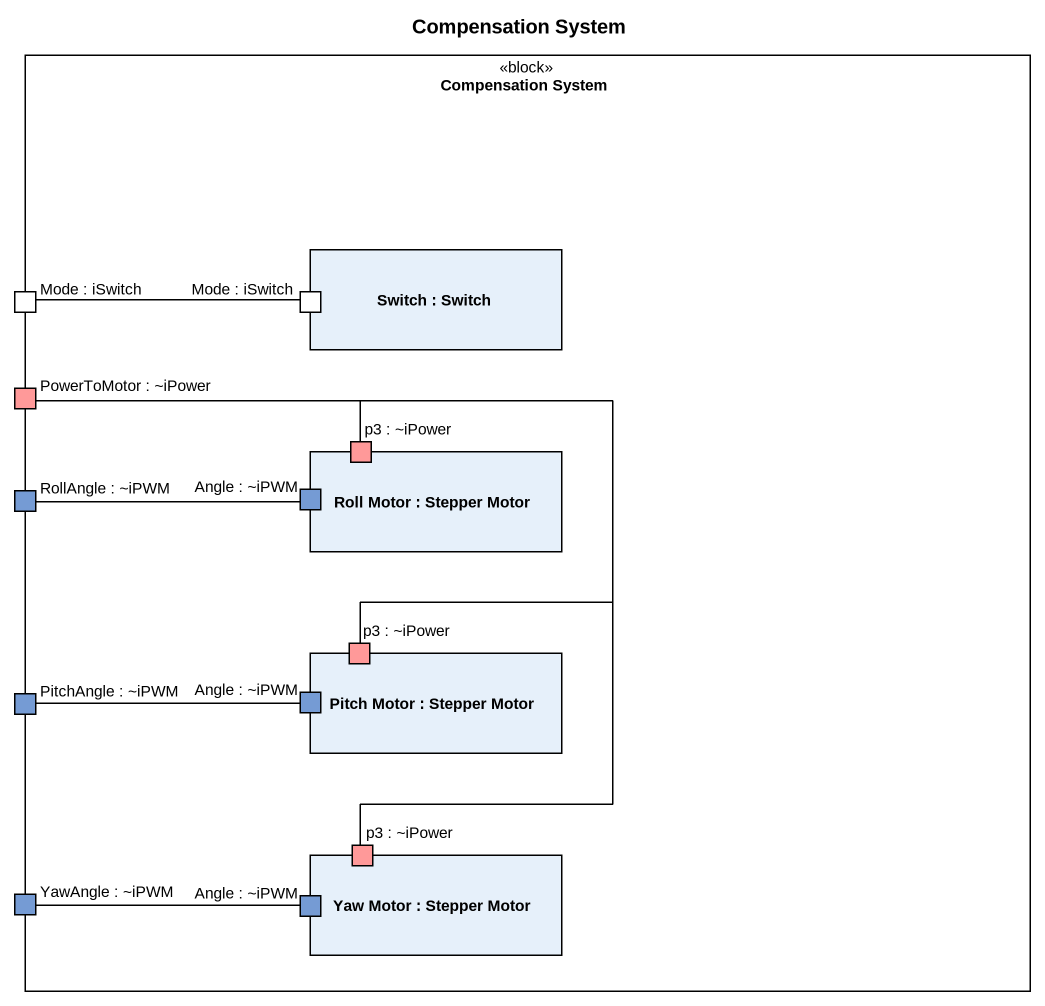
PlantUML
@startuml
title Compensation System
rectangle "Compensation System" as Compensation_System <<block>> {
  rectangle "Switch : Switch" as Switch {
    port "Mode : iSwitch" as Mode_iSwitch_2
  }
  port "Mode : iSwitch" as Mode_iSwitch
  port "PowerToMotor : ~iPower" as PowerToMotor_iPower #FF9999
  rectangle "Roll Motor : Stepper Motor" as Roll_Motor {
    port "p3 : ~iPower" as p3_iPower #FF9999
    port "Angle : ~iPWM" as Angle_iPWM #759BD4
  }
  port "RollAngle : ~iPWM" as RollAngle_iPWM #759BD4
  rectangle "Pitch Motor : Stepper Motor" as Pitch_Motor {
    port "p3 : ~iPower" as p3_iPower_2 #FF9999
    port "Angle : ~iPWM" as Angle_iPWM_2 #759BD4
  }
  port "PitchAngle : ~iPWM" as PitchAngle_iPWM #759BD4
  rectangle "Yaw Motor : Stepper Motor" as Yaw_Motor {
    port "p3 : ~iPower" as p3_iPower_3 #FF9999
    port "Angle : ~iPWM" as Angle_iPWM_3 #759BD4
  }
  port "YawAngle : ~iPWM" as YawAngle_iPWM #759BD4
}
Mode_iSwitch -right- Mode_iSwitch_2
PowerToMotor_iPower -right- p3_iPower
PowerToMotor_iPower -- p3_iPower_2
PowerToMotor_iPower -- p3_iPower_3
RollAngle_iPWM -right- Angle_iPWM
PitchAngle_iPWM -right- Angle_iPWM_2
YawAngle_iPWM -right- Angle_iPWM_3
@enduml
